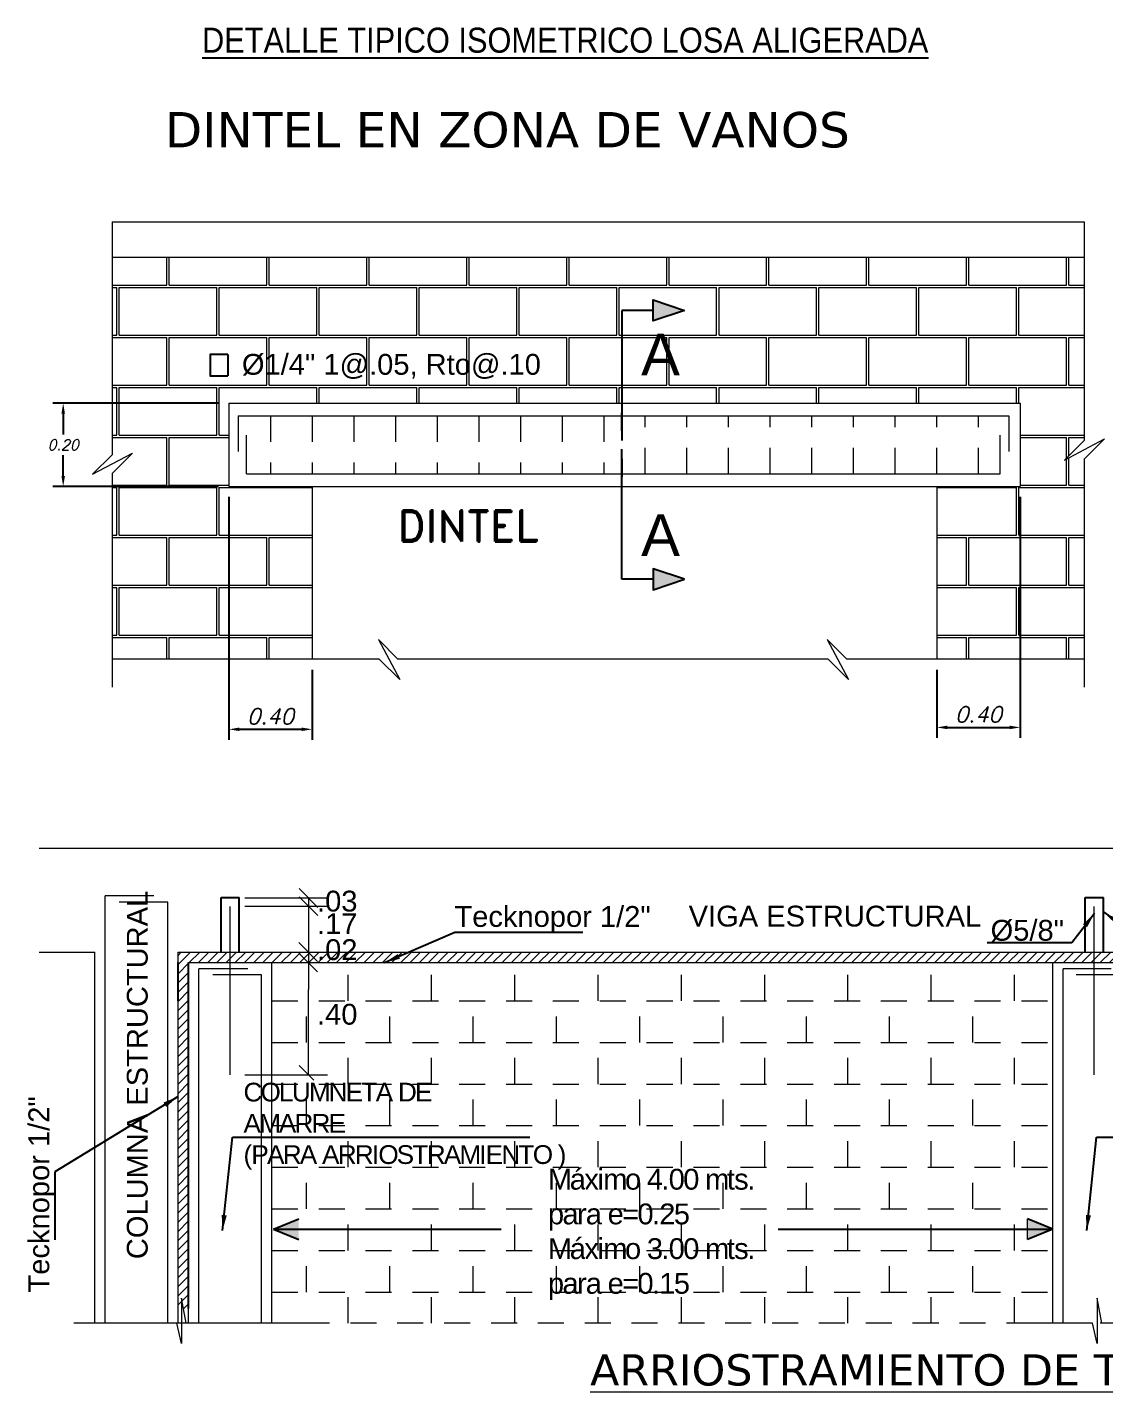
# Model space of a CAD drawing. Header units: millimetres. Extents: x 10559 to 10691, y -16579 to -16550.
# Drawn here: x 10636.03 to 10641.2, y -16570.59 to -16564.03 of the extents above; entities that cross this region are included whole.
import ezdxf
from ezdxf.enums import TextEntityAlignment as Align

# ---------------------------------------------------------------- set-up
doc = ezdxf.new("R2010")
doc.units = ezdxf.units.MM
doc.linetypes.add('HIDDEN2', pattern=[0.1875, 0.125, -0.0625])
for name, color, linetype, lineweight in [('ACERO corrugado', 252, 'Continuous', 5), ('ALBAÑILERIA', 42, 'HIDDEN2', 9), ('C-CASCO', 2, 'Continuous', 20), ('C-CASCO-02', 2, 'Continuous', 20), ('C-FIERRO-02', 2, 'HIDDEN2', 20), ('C-FIERRO-05', 5, 'Continuous', 20), ('CONCRETO', 5, 'Continuous', 0), ('Cotas', 8, 'Continuous', 13), ('CUADROS', 9, 'Continuous', 20), ('G-ACHURADO', 1, 'Continuous', 9), ('G-ACOTADO', 9, 'Continuous', 0), ('G-TEXTOS-SUBTITULO', 3, 'Continuous', 0), ('lineas', 8, 'Continuous', 9), ('Textos 1_Detalles', 91, 'Continuous', 0), ('Textos 2_Elementos', 3, 'Continuous', 0)]:
    doc.layers.add(name, color=color, linetype=linetype, lineweight=lineweight)
doc.layers.add('Texto', color=5, linetype='Continuous')
doc.layers.add('Textos', color=8, linetype='Continuous')
doc.styles.add('01COTAS', font='romans.shx', dxfattribs={"oblique": 15})
doc.styles.add('25-SUBTITULO', font='romand.shx', dxfattribs={"height": 0.075})
doc.styles.add('80', font='romans.shx', dxfattribs={"width": 1.25, "oblique": 15, "height": 0.08})
doc.styles.add('ARIAL', font='arial.ttf')
doc.styles.add('L80', font='arial.ttf', dxfattribs={"height": 0.1})
doc.styles.add('MINITITULO', font='verdana.ttf', dxfattribs={"height": 0.08})
doc.styles.add('Romans', font='swisscl.ttf')
doc.styles.get("Standard").update_dxf_attribs({"font": 'arial.ttf'})
doc.dimstyles.new('DIM-25-CORTE', dxfattribs={"dimscale": 0.025, "dimtxt": 2, "dimasz": 2, "dimexe": 2, "dimexo": 2, "dimgap": 1, "dimtad": 1, "dimtih": 1, "dimtoh": 1, "dimdec": 0, "dimlfac": 1000, "dimdsep": 46, "dimtxsty": '01COTAS', "dimcen": 25, "dimclrd": 9, "dimclre": 9, "dimclrt": 7, "dimadec": 0, "dimazin": 0, "dimtfac": 1, "dimtdec": 0, "dimtmove": 2, "dimatfit": 3, "dimfxl": 1, "dimtolj": 1, "dimtzin": 0, "dimarcsym": 0})
doc.dimstyles.new('FLECHA', dxfattribs={"dimscale": 0.5, "dimtxt": 0.08, "dimasz": 0.15, "dimexe": 0.15, "dimexo": 0.15, "dimgap": 0.05, "dimtad": 1, "dimlfac": 0.5, "dimzin": 4, "dimdsep": 46, "dimtxsty": '80', "dimcen": 1, "dimdle": 0.3, "dimclrd": 1, "dimclre": 1, "dimclrt": 3, "dimadec": 0, "dimazin": 0, "dimtfac": 1, "dimtix": 1, "dimtmove": 0, "dimatfit": 3, "dimfxl": 1, "dimtolj": 1, "dimtzin": 4, "dimarcsym": 0})

# ---------------------------------------------------------------- blocks, each defined once
blk = doc.blocks.new('*D201')
at = {"layer": 'C-CASCO-02', "color": 9, "lineweight": -2, "transparency": 16777216}
for p, q in [((10636.945, -16565.8398), (10636.1494, -16565.8398)), ((10636.1994, -16565.8898), (10636.1994, -16565.9898)), ((10636.1994, -16566.1898), (10636.1994, -16566.0898)), ((10636.945, -16566.2398), (10636.1494, -16566.2398))]:
    blk.add_line(p, q, dxfattribs=at)
at = {"layer": 'C-CASCO-02', "color": 9, "transparency": 16777216}
for points in [[(10636.1911, -16565.8898), (10636.2077, -16565.8898), (10636.1994, -16565.8398)], [(10636.1911, -16566.1898), (10636.2077, -16566.1898), (10636.1994, -16566.2398)]]:
    blk.add_solid(points, dxfattribs=at)
at = {"layer": 'Defpoints', "color": 0, "transparency": 16777216}
for p in [(10636.1994, -16565.8398), (10636.995, -16565.8398), (10636.995, -16566.2398)]:
    blk.add_point(p, dxfattribs=at)
at = {"layer": 'C-CASCO-02', "color": 7, "transparency": 16777216, "insert": (10636.1994, -16566.0398), "char_height": 0.05, "attachment_point": 5, "style": '01COTAS'}
blk.add_mtext('\\A1;0.20', dxfattribs=at)
blk = doc.blocks.new('CORTE-VERTICAL')
blk.add_hatch(color=256).paths.add_polyline_path([(6, 0), (3, 1), (3, -1)])
blk.add_line((3, 0), (0, 0))
at = {"color": 5}
for points in [[(0, 0), (0, -12.49)], [(0, -14.25), (0, -16)]]:
    blk.add_lwpolyline(points, dxfattribs=at)
blk.add_lwpolyline([(6, 0), (3, -1), (3, 1)], close=True)
at = {"color": 3, "style": 'ARIAL'}
blk.add_attdef('A', text='', height=4, dxfattribs=at).set_placement((3.71, -4.24), align=Align.MIDDLE)
blk = doc.blocks.new('*D202')
at = {"layer": 'Defpoints', "color": 0, "transparency": 16777216}
for p in [(10636.995, -16566.2398), (10637.395, -16567.0699), (10636.995, -16567.4064)]:
    blk.add_point(p, dxfattribs=at)
at = {"layer": 'G-ACOTADO', "color": 9, "lineweight": -2, "transparency": 16777216}
for p, q in [((10636.995, -16566.2898), (10636.995, -16567.4564)), ((10637.395, -16567.1199), (10637.395, -16567.4564)), ((10637.345, -16567.4064), (10637.045, -16567.4064))]:
    blk.add_line(p, q, dxfattribs=at)
at = {"layer": 'G-ACOTADO', "color": 9, "transparency": 16777216}
for points in [[(10637.045, -16567.398), (10637.045, -16567.4147), (10636.995, -16567.4064)], [(10637.345, -16567.398), (10637.345, -16567.4147), (10637.395, -16567.4064)]]:
    blk.add_solid(points, dxfattribs=at)
at = {"layer": 'G-ACOTADO', "color": 7, "transparency": 16777216, "insert": (10637.195, -16567.3439), "char_height": 0.075, "attachment_point": 5, "style": '01COTAS'}
blk.add_mtext('\\A1;0.40', dxfattribs=at)
blk = doc.blocks.new('*D203')
at = {"layer": 'Defpoints', "color": 0, "transparency": 16777216}
for p in [(10640.795, -16566.2398), (10640.395, -16567.0699), (10640.795, -16567.3972)]:
    blk.add_point(p, dxfattribs=at)
at = {"layer": 'G-ACOTADO', "color": 9, "lineweight": -2, "transparency": 16777216}
for p, q in [((10640.795, -16566.2898), (10640.795, -16567.4472)), ((10640.395, -16567.1199), (10640.395, -16567.4472)), ((10640.445, -16567.3972), (10640.745, -16567.3972))]:
    blk.add_line(p, q, dxfattribs=at)
at = {"layer": 'G-ACOTADO', "color": 9, "transparency": 16777216}
for points in [[(10640.445, -16567.3889), (10640.445, -16567.4056), (10640.395, -16567.3972)], [(10640.745, -16567.3889), (10640.745, -16567.4056), (10640.795, -16567.3972)]]:
    blk.add_solid(points, dxfattribs=at)
at = {"layer": 'G-ACOTADO', "color": 7, "transparency": 16777216, "insert": (10640.595, -16567.3347), "char_height": 0.075, "attachment_point": 5, "style": '01COTAS'}
blk.add_mtext('\\A1;0.40', dxfattribs=at)
blk = doc.blocks.new('A$C74A26CAC')
at = {"layer": 'Textos', "color": 7, "linetype": 'Continuous', "ltscale": 0.35, "style": 'Romans', "width": 1.2}
blk.add_text('%%UDETALLE TIPICO ISOMETRICO LOSA ALIGERADA', height=0.166667, rotation=0, dxfattribs=at).set_placement((0.5143, 0.1105))
blk = doc.blocks.new('A$C08DC1EB9')
at = {"layer": 'Cotas', "linetype": 'ByBlock'}
blk.add_blockref('A$C74A26CAC', (0.8386, -0.0123), dxfattribs=at)
blk = doc.blocks.new('_Oblique')
at = {"color": 0, "linetype": 'ByBlock', "lineweight": -2}
blk.add_line((-0.5, -0.5), (0.5, 0.5), dxfattribs=at)

msp = doc.modelspace()

# ---------------------------------------------------------------- hatches: boundary and pattern name
at = {"layer": 'G-ACHURADO'}
h = msp.add_hatch(dxfattribs=at)
h.set_pattern_fill('AR-B816C', color=256, scale=0.03, style=0)
h.set_pattern_definition([(0, (10568.5487, -16702.80482), (0.24, 0.24), [0.46875, -0.01125]), (0, (10568.3087, -16702.79357), (0.24, 0.24), [0.46875, -0.01125]), (90, (10568.5487, -16702.80482), (-0.24, 0.24), [-0.25125, 0.22875]), (90, (10568.53744, -16702.80482), (-0.24, 0.24), [-0.25125, 0.22875])])
h.paths.add_polyline_path([(10641.10251, -16565.13985), (10636.43408, -16565.13985), (10636.43408, -16566.08752), (10636.33971, -16566.18141), (10636.53142, -16566.07936), (10636.43408, -16566.17733), (10636.43408, -16567.0699), (10637.39505, -16567.0699), (10637.39505, -16566.23985), (10636.99505, -16566.23985), (10636.99505, -16565.83985), (10640.79505, -16565.83985), (10640.79505, -16566.23985), (10640.39505, -16566.23985), (10640.39505, -16567.0699), (10641.10251, -16567.0699), (10641.10251, -16566.10937), (10641.19986, -16566.01139), (10641.00814, -16566.11345), (10641.10251, -16566.01956)])
at = {"layer": 'lineas'}
h = msp.add_hatch(dxfattribs=at)
h.set_pattern_fill('ANSI31', color=51, scale=0.25, style=0)
h.set_pattern_definition([(45, (10623.84165, -16587.94239), (-0.022097087, 0.022097087), [])])
h.paths.add_polyline_path([(10641.15141, -16568.47678), (10637.37804, -16568.47678), (10637.37804, -16568.52678), (10640.95141, -16568.52678), (10641.15141, -16568.52678)])
h.paths.add_polyline_path([(10637.37804, -16568.47834), (10637.37648, -16568.47678), (10637.00141, -16568.47678), (10637.00141, -16568.52678), (10637.37804, -16568.52678)])
h.paths.add_polyline_path([(10637.41405, -16568.53331), (10637.60512, -16568.53331), (10637.60512, -16568.42081), (10637.41405, -16568.42081)], flags=9)
h.paths.add_polyline_path([(10636.75141, -16570.18852), (10636.80141, -16570.18852), (10636.80141, -16568.52678), (10637.00141, -16568.52678), (10637.00141, -16568.47678), (10636.75141, -16568.47678)])
h.paths.add_polyline_path([(10642.65391, -16568.52678), (10642.65391, -16568.47678), (10641.15141, -16568.47678), (10641.15141, -16568.52678)])

# ---------------------------------------------------------------- linework, layer by layer
for p, q in [((10636.95766, -16568.21428), (10637.04516, -16568.21428)), ((10636.95766, -16568.47678), (10636.95766, -16568.21428)), ((10637.04516, -16568.47678), (10637.04516, -16568.21428)), ((10641.10766, -16568.47678), (10641.10766, -16568.21428)), ((10641.10766, -16568.21428), (10641.19516, -16568.21428)), ((10641.19516, -16568.47678), (10641.19516, -16568.21428)), ((10636.75141, -16568.7099), (10636.75141, -16568.52678)), ((10636.80141, -16570.18852), (10636.80141, -16568.52678))]:
    msp.add_line(p, q)
at = {"layer": 'ACERO corrugado'}
for p, q in [((10636.40141, -16570.25915), (10636.40141, -16568.20675)), ((10636.63534, -16568.20675), (10636.40141, -16568.20675)), ((10636.70141, -16568.23577), (10636.46748, -16568.23577)), ((10636.70141, -16570.25915), (10636.70141, -16568.23577)), ((10637.00141, -16569.06638), (10637.00141, -16568.25803)), ((10641.15141, -16569.06638), (10641.15141, -16568.25803)), ((10636.85141, -16570.25915), (10636.85141, -16568.55675)), ((10637.08534, -16568.55675), (10636.85141, -16568.55675)), ((10637.15141, -16568.58577), (10636.91748, -16568.58577)), ((10637.15141, -16570.25915), (10637.15141, -16568.58577)), ((10641.00141, -16570.25915), (10641.00141, -16568.55675)), ((10641.23188, -16568.55675), (10641.00141, -16568.55675)), ((10641.30141, -16568.58577), (10641.06402, -16568.58577))]:
    msp.add_line(p, q, dxfattribs=at)
at = {"layer": 'ALBAÑILERIA'}
for p, q in [((10637.56833, -16568.7099), (10637.56833, -16568.52678)), ((10637.96833, -16568.7099), (10637.96833, -16568.52678)), ((10638.36833, -16568.7099), (10638.36833, -16568.52678)), ((10638.76833, -16568.7099), (10638.76833, -16568.52678)), ((10639.16833, -16568.7099), (10639.16833, -16568.52678)), ((10639.56833, -16568.7099), (10639.56833, -16568.52678)), ((10639.96833, -16568.7099), (10639.96833, -16568.52678)), ((10640.36833, -16568.7099), (10640.36833, -16568.52678)), ((10640.76833, -16568.7099), (10640.76833, -16568.52678)), ((10637.20141, -16568.7099), (10640.95141, -16568.7099)), ((10637.36833, -16568.9099), (10637.36833, -16568.7099)), ((10637.76833, -16568.9099), (10637.76833, -16568.7099)), ((10638.16833, -16568.9099), (10638.16833, -16568.7099)), ((10638.56833, -16568.9099), (10638.56833, -16568.7099)), ((10638.96833, -16568.9099), (10638.96833, -16568.7099)), ((10639.36833, -16568.9099), (10639.36833, -16568.7099)), ((10639.76833, -16568.9099), (10639.76833, -16568.7099)), ((10640.16833, -16568.9099), (10640.16833, -16568.7099)), ((10640.56833, -16568.9099), (10640.56833, -16568.7099)), ((10637.20141, -16568.9099), (10640.95141, -16568.9099)), ((10637.56833, -16569.1099), (10637.56833, -16568.9099)), ((10637.96833, -16569.1099), (10637.96833, -16568.9099)), ((10638.36833, -16569.1099), (10638.36833, -16568.9099)), ((10638.76833, -16569.1099), (10638.76833, -16568.9099)), ((10639.16833, -16569.1099), (10639.16833, -16568.9099)), ((10639.56833, -16569.1099), (10639.56833, -16568.9099)), ((10639.96833, -16569.1099), (10639.96833, -16568.9099)), ((10640.36833, -16569.1099), (10640.36833, -16568.9099)), ((10640.76833, -16569.1099), (10640.76833, -16568.9099)), ((10637.20141, -16569.1099), (10640.95141, -16569.1099)), ((10637.36833, -16569.3099), (10637.36833, -16569.1099)), ((10637.76833, -16569.3099), (10637.76833, -16569.1099)), ((10638.16833, -16569.3099), (10638.16833, -16569.1099)), ((10638.56833, -16569.3099), (10638.56833, -16569.1099)), ((10638.96833, -16569.3099), (10638.96833, -16569.1099)), ((10639.36833, -16569.3099), (10639.36833, -16569.1099)), ((10639.76833, -16569.3099), (10639.76833, -16569.1099)), ((10640.16833, -16569.3099), (10640.16833, -16569.1099)), ((10640.56833, -16569.3099), (10640.56833, -16569.1099)), ((10637.20141, -16569.3099), (10640.95141, -16569.3099)), ((10637.56833, -16569.5099), (10637.56833, -16569.3099)), ((10637.96833, -16569.5099), (10637.96833, -16569.3099)), ((10638.36833, -16569.5099), (10638.36833, -16569.3099)), ((10638.76833, -16569.5099), (10638.76833, -16569.3099)), ((10639.16833, -16569.5099), (10639.16833, -16569.3099)), ((10639.56833, -16569.5099), (10639.56833, -16569.3099)), ((10639.96833, -16569.5099), (10639.96833, -16569.3099)), ((10640.36833, -16569.5099), (10640.36833, -16569.3099)), ((10640.76833, -16569.5099), (10640.76833, -16569.3099)), ((10637.20141, -16569.5099), (10640.95141, -16569.5099)), ((10637.36833, -16569.7099), (10637.36833, -16569.5099)), ((10637.76833, -16569.7099), (10637.76833, -16569.5099)), ((10638.16833, -16569.7099), (10638.16833, -16569.5099)), ((10638.56833, -16569.7099), (10638.56833, -16569.5099)), ((10638.96833, -16569.7099), (10638.96833, -16569.5099)), ((10639.36833, -16569.7099), (10639.36833, -16569.5099)), ((10639.76833, -16569.7099), (10639.76833, -16569.5099)), ((10640.16833, -16569.7099), (10640.16833, -16569.5099)), ((10640.56833, -16569.7099), (10640.56833, -16569.5099)), ((10637.20141, -16569.7099), (10640.95141, -16569.7099)), ((10637.56833, -16569.9099), (10637.56833, -16569.7099)), ((10637.96833, -16569.9099), (10637.96833, -16569.7099)), ((10638.36833, -16569.9099), (10638.36833, -16569.7099)), ((10638.76833, -16569.9099), (10638.76833, -16569.7099)), ((10639.16833, -16569.9099), (10639.16833, -16569.7099)), ((10639.56833, -16569.9099), (10639.56833, -16569.7099)), ((10639.96833, -16569.9099), (10639.96833, -16569.7099)), ((10640.36833, -16569.9099), (10640.36833, -16569.7099)), ((10640.76833, -16569.9099), (10640.76833, -16569.7099)), ((10640.83015, -16569.85624), (10640.83015, -16569.75801)), ((10637.20141, -16569.9099), (10640.95141, -16569.9099)), ((10637.36833, -16570.1099), (10637.36833, -16569.9099)), ((10637.76833, -16570.1099), (10637.76833, -16569.9099)), ((10638.16833, -16570.1099), (10638.16833, -16569.9099)), ((10638.56833, -16570.1099), (10638.56833, -16569.9099)), ((10638.96833, -16570.1099), (10638.96833, -16569.9099)), ((10639.36833, -16570.1099), (10639.36833, -16569.9099)), ((10639.76833, -16570.1099), (10639.76833, -16569.9099)), ((10640.16833, -16570.1099), (10640.16833, -16569.9099)), ((10640.56833, -16570.1099), (10640.56833, -16569.9099)), ((10637.20141, -16570.1099), (10640.95141, -16570.1099)), ((10637.56833, -16570.25915), (10637.56833, -16570.1099)), ((10637.96833, -16570.25915), (10637.96833, -16570.1099)), ((10638.36833, -16570.25915), (10638.36833, -16570.1099)), ((10638.76833, -16570.25915), (10638.76833, -16570.1099)), ((10639.16833, -16570.25915), (10639.16833, -16570.1099)), ((10639.56833, -16570.25915), (10639.56833, -16570.1099)), ((10639.96833, -16570.25915), (10639.96833, -16570.1099)), ((10640.36833, -16570.25915), (10640.36833, -16570.1099)), ((10640.76833, -16570.25915), (10640.76833, -16570.1099)), ((10642.65391, -16570.25915), (10636.35141, -16570.25915))]:
    msp.add_line(p, q, dxfattribs=at)
at = {"layer": 'C-CASCO'}
for p, q in [((10636.43408, -16564.96817), (10636.43408, -16566.08752)), ((10636.43408, -16564.96817), (10641.10251, -16564.96817)), ((10641.10251, -16564.96817), (10641.10251, -16566.01956)), ((10641.10251, -16565.13985), (10636.43408, -16565.13985)), ((10639.87267, -16567.0699), (10637.80723, -16567.0699)), ((10641.10251, -16567.0699), (10639.96248, -16567.0699))]:
    msp.add_line(p, q, dxfattribs=at)
at = {"layer": 'C-CASCO-02'}
for p, q in [((10636.99505, -16565.83985), (10636.99505, -16566.23985)), ((10636.99505, -16565.83985), (10640.79505, -16565.83985)), ((10640.79505, -16565.83985), (10640.79505, -16566.23985)), ((10641.00814, -16566.11345), (10641.19986, -16566.01139)), ((10641.10251, -16566.01956), (10641.00814, -16566.11345)), ((10641.19986, -16566.01139), (10641.10251, -16566.10937)), ((10636.33971, -16566.18141), (10636.53142, -16566.07936)), ((10636.43408, -16566.08752), (10636.33971, -16566.18141)), ((10636.53142, -16566.07936), (10636.43408, -16566.17733)), ((10641.10251, -16566.10937), (10641.10251, -16567.20433)), ((10636.43408, -16566.17733), (10636.43408, -16567.20433)), ((10636.99505, -16566.23985), (10640.79505, -16566.23985)), ((10637.39505, -16566.23985), (10637.39505, -16567.0699)), ((10640.39505, -16566.23985), (10640.39505, -16567.0699)), ((10637.71334, -16566.97553), (10637.8154, -16567.16725)), ((10637.80723, -16567.0699), (10637.71334, -16566.97553)), ((10639.96248, -16567.0699), (10639.86859, -16566.97553)), ((10639.86859, -16566.97553), (10639.97065, -16567.16725)), ((10637.71742, -16567.0699), (10636.43408, -16567.0699)), ((10637.8154, -16567.16725), (10637.71742, -16567.0699)), ((10639.97065, -16567.16725), (10639.87267, -16567.0699))]:
    msp.add_line(p, q, dxfattribs=at)
at = {"layer": 'C-FIERRO-02'}
for p, q in [((10637.19505, -16565.89985), (10637.19505, -16566.17985)), ((10637.39505, -16565.89985), (10637.39505, -16566.17985)), ((10637.59505, -16565.89985), (10637.59505, -16566.17985)), ((10637.79505, -16565.89985), (10637.79505, -16566.17985)), ((10637.99505, -16565.89985), (10637.99505, -16566.17985)), ((10638.19505, -16565.89985), (10638.19505, -16566.17985)), ((10638.39505, -16565.89985), (10638.39505, -16566.17985)), ((10638.59505, -16565.89985), (10638.59505, -16566.17985)), ((10638.79505, -16565.89985), (10638.79505, -16566.17985)), ((10638.99505, -16566.17985), (10638.99505, -16565.89985)), ((10639.19505, -16566.17985), (10639.19505, -16565.89985)), ((10639.39505, -16566.17985), (10639.39505, -16565.89985)), ((10639.59505, -16566.17985), (10639.59505, -16565.89985)), ((10639.79505, -16566.17985), (10639.79505, -16565.89985)), ((10639.99505, -16566.17985), (10639.99505, -16565.89985)), ((10640.19505, -16566.17985), (10640.19505, -16565.89985)), ((10640.39505, -16566.17985), (10640.39505, -16565.89985)), ((10640.59505, -16566.17985), (10640.59505, -16565.89985))]:
    msp.add_line(p, q, dxfattribs=at)
at = {"layer": 'C-FIERRO-05'}
for p, q in [((10637.03936, -16565.89985), (10640.74026, -16565.89985)), ((10637.03936, -16565.89985), (10637.03936, -16566.07222)), ((10640.74026, -16565.89985), (10640.74026, -16566.07222)), ((10637.08045, -16566.17985), (10637.08045, -16565.99283)), ((10640.69916, -16566.17985), (10640.69916, -16565.99283)), ((10637.08045, -16566.17985), (10640.69916, -16566.17985))]:
    msp.add_line(p, q, dxfattribs=at)
at = {"layer": 'CONCRETO'}
for p, q in [((10636.08436, -16567.97678), (10642.65391, -16567.97678)), ((10636.08436, -16568.47678), (10636.35141, -16568.47678)), ((10636.35141, -16570.25915), (10636.35141, -16568.47678)), ((10636.75141, -16570.25915), (10636.75141, -16568.47678)), ((10636.75141, -16568.47678), (10642.65391, -16568.47678)), ((10636.80141, -16570.25915), (10636.80141, -16568.52678)), ((10637.20141, -16570.25915), (10637.20141, -16568.52678)), ((10640.95141, -16570.25915), (10640.95141, -16568.52678)), ((10640.95141, -16568.52678), (10641.35141, -16568.52678))]:
    msp.add_line(p, q, dxfattribs=at)
at = {"layer": 'Cotas', "linetype": 'ByBlock'}
for p, q in [((10637.07137, -16568.21641), (10637.46804, -16568.21641)), ((10637.07137, -16568.25582), (10637.46804, -16568.25582)), ((10637.37804, -16568.21641), (10637.37804, -16568.65672)), ((10637.37804, -16569.06638), (10637.37804, -16568.65672)), ((10637.07137, -16569.06638), (10637.46804, -16569.06638))]:
    msp.add_line(p, q, dxfattribs=at)
at = {"layer": 'lineas', "color": 51}
msp.add_line((10636.80141, -16568.52678), (10640.95141, -16568.52678), dxfattribs=at)
at = {"layer": 'lineas'}
for points in [[(10637.41442, -16570.25915), (10636.78944, -16570.25915), (10636.76707, -16570.13867), (10636.76707, -16570.35553), (10636.7459, -16570.25915), (10636.25024, -16570.25915)], [(10641.81165, -16570.25915), (10641.18668, -16570.25915), (10641.16431, -16570.13867), (10641.16431, -16570.35553), (10641.14314, -16570.25915), (10640.81777, -16570.25915)]]:
    msp.add_lwpolyline(points, dxfattribs=at)
at = {"layer": 'Textos', "ltscale": 0.5}
msp.add_line((10636.99074, -16565.60662, 0), (10636.99074, -16565.70789, 0), dxfattribs=at)
at = {"layer": 'Textos', "ltscale": 0.5, "elevation": 0}
msp.add_lwpolyline([(10636.99074, -16565.60662), (10636.90565, -16565.60662), (10636.90565, -16565.70789), (10636.99074, -16565.70789)], dxfattribs=at)
at = {"layer": 'Textos 1_Detalles', "lineweight": -3}
for p, q in [((10637.20963, -16569.80713), (10638.30252, -16569.80713)), ((10639.63311, -16569.80713), (10640.95141, -16569.80713))]:
    msp.add_line(p, q, dxfattribs=at)
at = {"layer": 'Textos 2_Elementos', "lineweight": -3}
for p, q in [((10637.20963, -16569.80713), (10637.33089, -16569.75801)), ((10640.95141, -16569.80713), (10640.83015, -16569.75801)), ((10637.20963, -16569.80713), (10637.33089, -16569.85624)), ((10640.95141, -16569.80713), (10640.83015, -16569.85624))]:
    msp.add_line(p, q, dxfattribs=at)
for points in [[(10637.33089, -16569.75801), (10637.20963, -16569.80713), (10637.33089, -16569.75801), (10637.33089, -16569.80713)], [(10637.33089, -16569.75801), (10637.33089, -16569.80713), (10637.33089, -16569.85624), (10637.20963, -16569.80713)], [(10640.83015, -16569.75801), (10640.95141, -16569.80713), (10640.83015, -16569.80713), (10640.95141, -16569.80713)], [(10640.83015, -16569.80713), (10640.95141, -16569.80713), (10640.83015, -16569.85624), (10640.95141, -16569.80713)]]:
    msp.add_solid(points, dxfattribs=at)

# ---------------------------------------------------------------- block references
at = {"xscale": 0.7204445043317141, "yscale": 0.7204445043317141, "zscale": 0.7204445043317141}
msp.add_blockref('A$C08DC1EB9', (10635.89154, -16564.22709), dxfattribs=at)
at = {"layer": 'ALBAÑILERIA', "xscale": 0.0900000000000319, "yscale": 0.0900000000000319, "zscale": 0.0900000000000319, "rotation": 270}
msp.add_blockref('_Oblique', (10637.37804, -16569.06638), dxfattribs=at)
at = {"layer": 'Cotas', "linetype": 'ByBlock', "xscale": 0.0900000000000319, "yscale": 0.0900000000000319, "zscale": 0.0900000000000319}
for p, rotation in [((10637.37804, -16568.21641), 270), ((10637.37804, -16568.25582), 270), ((10637.37555, -16568.47585), 270), ((10637.37555, -16568.52678), 90)]:
    msp.add_blockref('_Oblique', p, dxfattribs=dict(at, rotation=rotation))
at = {"layer": 'Textos', "color": 7, "xscale": 0.04999999999972715, "yscale": 0.04999999999972715, "zscale": 0.04999999999972715}
msp.add_blockref('CORTE-VERTICAL', (10638.8825, -16565.39406), dxfattribs=at).add_auto_attribs({'A': 'A'})
at = {"layer": 'Textos', "color": 7}
ref = msp.add_blockref('CORTE-VERTICAL', (10638.8825, -16566.68563), dxfattribs=dict(at, xscale=-0.04999999999972715, yscale=0.04999999999995453, zscale=0.05, rotation=180))
ref.add_attrib('A', 'A', dxfattribs={"layer": '0', "color": 3, "height": 0.2, "style": 'ARIAL'}).set_placement((10639.06815, -16566.47376), align=Align.MIDDLE)

# ---------------------------------------------------------------- texts
at = {"layer": 'Cotas', "color": 3}
for s, p in [('.03', (10637.41851, -16568.28139)), ('.17', (10637.41851, -16568.38976)), ('.02', (10637.41851, -16568.51456)), ('.40', (10637.41851, -16568.82488))]:
    msp.add_text(s, height=0.1, dxfattribs=at).set_placement(p)
at = {"layer": 'CUADROS', "insert": (10638.72974, -16570.40783), "char_height": 0.15, "width": 3.6041755, "attachment_point": 1, "style": 'ARIAL'}
msp.add_mtext('{\\fVerdana|b0|i0|c0|p34;\\LARRIOSTRAMIENTO DE TABIQUES}', dxfattribs=at)
at = {"layer": 'G-TEXTOS-SUBTITULO', "style": '25-SUBTITULO'}
msp.add_text('DINTEL', height=0.15, dxfattribs=at).set_placement((10637.80453, -16566.50458))
at = {"layer": 'Texto', "ltscale": 0.09, "style": 'MINITITULO'}
msp.add_text('DINTEL EN ZONA DE VANOS', height=0.17, rotation=360, dxfattribs=at).set_placement((10636.68747, -16564.61133))
at = {"layer": 'Textos', "linetype": 'Continuous', "style": 'L80'}
msp.add_text('%%C1/4" 1@.05, Rto@.10', height=0.1, dxfattribs=at).set_placement((10638.49352, -16565.70334), align=Align.RIGHT)
at = {"layer": 'Textos 1_Detalles', "lineweight": -3, "style": 'ARIAL'}
for s, p in [('Tecknopor 1/2"', (10638.07839, -16568.35524)), ('%%C5/8"', (10640.65337, -16568.42172))]:
    msp.add_text(s, height=0.1, dxfattribs=at).set_placement(p)
msp.add_text('Tecknopor 1/2"', height=0.1, rotation=90, dxfattribs=at).set_placement((10636.13225, -16570.11132))
at = {"layer": 'Textos 1_Detalles', "lineweight": -3, "insert": (10638.52733, -16569.83236), "char_height": 0.1, "attachment_point": 4, "style": 'ARIAL'}
msp.add_mtext('{\\T0.9;Máximo 4.00 mts.\\Ppara e=0.25\\PMáximo 3.00 mts.\\Ppara e=0.15}', dxfattribs=at)
at = {"layer": 'Textos 2_Elementos', "lineweight": -3, "style": 'ARIAL'}
msp.add_text('COLUMNA ESTRUCTURAL', height=0.1, rotation=90, dxfattribs=at).set_placement((10636.60505, -16569.95123))
msp.add_text('VIGA ESTRUCTURAL', height=0.1, dxfattribs=at).set_placement((10639.20317, -16568.35349))
at = {"layer": 'Textos 2_Elementos', "lineweight": -3, "insert": (10637.06524, -16569.31239), "char_height": 0.09, "attachment_point": 4, "style": 'ARIAL'}
msp.add_mtext('\\pxi-1.2378,l1.2378,t1.2378;{\\fArial|b0|i0|c0|p34;\\T0.9;COLUMNETA DE \\PAMARRE \\P(PARA ARRIOSTRAMIENTO )}', dxfattribs=at)

# ---------------------------------------------------------------- dimensions: what is measured, and where the dimension line sits
at = {"layer": 'C-CASCO-02'}
dim = msp.add_linear_dim(base=(10636.19942, -16565.83985), p1=(10636.99505, -16566.23985), p2=(10636.99505, -16565.83985), angle=90, text='0.20', dimstyle='DIM-25-CORTE', dxfattribs=at)
dim.commit()
dim.dimension.update_dxf_attribs({"geometry": '*D201', "text_midpoint": (10636.19942, -16566.03985)})
at = {"layer": 'G-ACOTADO'}
for base, p1, p2, picture, middle in [((10636.99505, -16567.40636), (10637.39505, -16567.0699), (10636.99505, -16566.23985), '*D202', (10637.19505, -16567.34386)), ((10640.79505, -16567.39723), (10640.39505, -16567.0699), (10640.79505, -16566.23985), '*D203', (10640.59505, -16567.33473))]:
    dim = msp.add_linear_dim(base=base, p1=p1, p2=p2, text='0.40', dimstyle='DIM-25-CORTE', override={"dimtxt": 3}, dxfattribs=at)
    dim.commit()
    dim.dimension.update_dxf_attribs({"geometry": picture, "text_midpoint": middle})

# ---------------------------------------------------------------- leaders
at = {"layer": 'Textos 1_Detalles', "linetype": 'ByBlock'}
for points in [[(10641.15202, -16568.29054), (10641.04411, -16568.43112), (10640.63605, -16568.43112)], [(10641.19702, -16568.28504), (10641.38149, -16568.41542), (10641.78955, -16568.41542)]]:
    msp.add_leader(points, dimstyle='FLECHA', dxfattribs=at)
at = {"layer": 'Textos 1_Detalles', "lineweight": -3}
for points in [[(10637.74305, -16568.52678), (10638.07974, -16568.38006), (10638.6947, -16568.38006)], [(10636.75141, -16569.1703), (10636.15976, -16569.53146), (10636.15976, -16569.85803)]]:
    msp.add_leader(points, dimstyle='FLECHA', dxfattribs=at)
at = {"layer": 'Textos 2_Elementos', "lineweight": -3}
for points in [[(10636.96475, -16569.814), (10637.01233, -16569.36466), (10638.4409, -16569.36466)], [(10641.11502, -16569.814), (10641.1626, -16569.36466), (10642.07129, -16569.36466)]]:
    msp.add_leader(points, dimstyle='FLECHA', dxfattribs=at)

doc.saveas('drawing.dxf')
